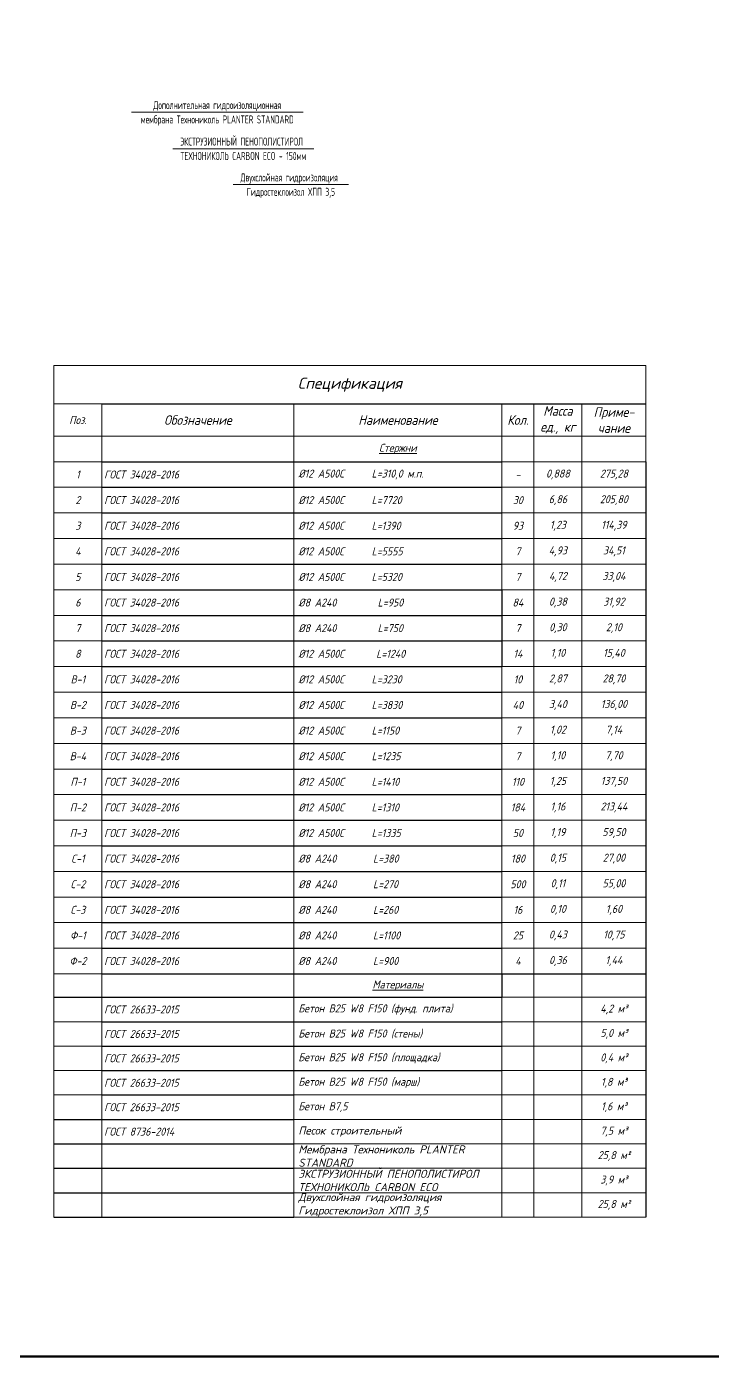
# Model space of a CAD drawing. Header units: millimetres. Extents: x 504091 to 2165846, y 135022 to 442887.
# Drawn here: x 1360337 to 1381768, y 199678 to 241223 of the extents above; entities that cross this region are included whole.
import ezdxf
from ezdxf.enums import TextEntityAlignment as Align

# ---------------------------------------------------------------- set-up
doc = ezdxf.new("R2010")
doc.units = ezdxf.units.MM
doc.layers.get('Defpoints').update_dxf_attribs({"color": 255})
for name, color, linetype, lineweight in [('+АР_Выноски', 4, 'Continuous', 9), ('Размеры (линейные)', 154, 'Continuous', 9), ('Размеры КР', 164, 'Continuous', 9)]:
    doc.layers.add(name, color=color, linetype=linetype, lineweight=lineweight)
doc.styles.add('GOST 2.304', font='CS_Gost2304.shx', dxfattribs={"width": 0.6, "oblique": 15})
doc.styles.add('GOST 2.304_new', font='isocpeur.ttf', dxfattribs={"width": 0.9, "oblique": 15})

# ---------------------------------------------------------------- blocks, each defined once
blk = doc.blocks.new('*T3184')
at = {"layer": 'Defpoints', "color": 8, "linetype": 'ByBlock', "lineweight": 0, "transparency": 16777216}
for p, q in [((0, 0), (18500, 0)), ((0, 0), (0, -1200)), ((18500, 0), (18500, -1200))]:
    blk.add_line(p, q, dxfattribs=at)
at = {"layer": 'Размеры (линейные)', "color": 0, "linetype": 'ByBlock', "transparency": 16777216}
for p, q in [((0, -1200), (1500, -1200)), ((0, -1200), (0, -26604)), ((1500, -1200), (1500, -26604)), ((7500, -1200), (7500, -26604)), ((14000, -1200), (14000, -7004)), ((15000, -1200), (15000, -26604)), ((16500, -1200), (16500, -26604)), ((18500, -1200), (18500, -3004)), ((0, -2204), (18500, -2204)), ((0, -3004), (1500, -3004)), ((14000, -3004), (18500, -3004)), ((0, -3804), (1500, -3804)), ((14000, -3804), (18500, -3804)), ((0, -4604), (1500, -4604)), ((14000, -4604), (18500, -4604)), ((0, -5404), (1500, -5404)), ((14000, -5404), (18500, -5404)), ((0, -6204), (1500, -6204)), ((14000, -6204), (18500, -6204)), ((0, -7004), (1500, -7004)), ((14000, -7004), (18500, -7004)), ((0, -7804), (1500, -7804)), ((14000, -7804), (18500, -7804)), ((0, -8604), (1500, -8604)), ((14000, -8604), (18500, -8604)), ((0, -9404), (1500, -9404)), ((14000, -9404), (18500, -9404)), ((14000, -9404), (14000, -19004)), ((0, -10204), (1500, -10204)), ((14000, -10204), (18500, -10204)), ((0, -11004), (1500, -11004)), ((14000, -11004), (18500, -11004)), ((0, -11804), (1500, -11804)), ((14000, -11804), (18500, -11804)), ((0, -12604), (1500, -12604)), ((14000, -12604), (18500, -12604)), ((0, -13404), (1500, -13404)), ((14000, -13404), (18500, -13404)), ((0, -14204), (1500, -14204)), ((14000, -14204), (18500, -14204)), ((0, -15004), (1500, -15004)), ((14000, -15004), (18500, -15004)), ((0, -15804), (1500, -15804)), ((14000, -15804), (18500, -15804)), ((0, -16604), (1500, -16604)), ((14000, -16604), (18500, -16604)), ((0, -17404), (1500, -17404)), ((14000, -17404), (18500, -17404)), ((0, -18204), (1500, -18204)), ((14000, -18204), (18500, -18204)), ((0, -19004), (1500, -19004)), ((14000, -19736), (18500, -19736)), ((14000, -19736), (14000, -26604)), ((0, -20499), (1500, -20499)), ((14000, -20499), (18500, -20499)), ((0, -21262), (1500, -21262)), ((14000, -21262), (18500, -21262)), ((0, -22025), (1500, -22025)), ((14000, -22025), (18500, -22025)), ((0, -22788), (1500, -22788)), ((7500, -22788), (18500, -22788)), ((7500, -23551), (18500, -23551)), ((7500, -24315), (18500, -24315)), ((7500, -25078), (18500, -25078)), ((7500, -25841), (18500, -25841)), ((7500, -26604), (18500, -26604))]:
    blk.add_line(p, q, dxfattribs=at)
at = {"layer": 'Размеры (линейные)', "color": 0, "linetype": 'ByBlock', "lineweight": -2, "transparency": 16777216}
for p, q in [((1500, -1200), (18500, -1200)), ((1500, -3004), (14000, -3004)), ((18500, -3004), (18500, -26604)), ((1500, -3804), (14000, -3804)), ((1500, -4604), (14000, -4604)), ((1500, -5404), (14000, -5404)), ((1500, -6204), (14000, -6204)), ((1500, -7004), (14000, -7004)), ((14000, -7004), (14000, -9404)), ((1500, -7804), (14000, -7804)), ((1500, -8604), (14000, -8604)), ((1500, -9404), (14000, -9404)), ((1500, -10204), (14000, -10204)), ((1500, -11004), (14000, -11004)), ((1500, -11804), (14000, -11804)), ((1500, -12604), (14000, -12604)), ((1500, -13404), (14000, -13404)), ((1500, -14204), (14000, -14204)), ((1500, -15004), (14000, -15004)), ((1500, -15804), (14000, -15804)), ((1500, -16604), (14000, -16604)), ((1500, -17404), (14000, -17404)), ((1500, -18204), (14000, -18204)), ((1500, -19004), (18500, -19004)), ((14000, -19004), (14000, -19736)), ((0, -19736), (14000, -19736)), ((1500, -20499), (14000, -20499)), ((1500, -21262), (14000, -21262)), ((1500, -22025), (14000, -22025)), ((1500, -22788), (7500, -22788)), ((0, -23551), (7500, -23551)), ((0, -24315), (7500, -24315)), ((0, -25078), (7500, -25078)), ((0, -25841), (7500, -25841)), ((0, -26604), (7500, -26604))]:
    blk.add_line(p, q, dxfattribs=at)
at = {"layer": 'Размеры (линейные)', "color": 0, "transparency": 16777216, "style": 'GOST 2.304_new'}
for s, insert, char_height, width, attachment_point in [('{\\W1;Спецификация }', (9250, -600), 350, 18220, 5), ('Поз.', (750, -1702), 250, 1220, 5), ('Обозначение', (4500, -1702), 300, 5720, 5), ('Наименование', (10750, -1702), 300, 6220, 5), ('Кол.', (14500, -1702), 300, 720, 5), ('Масса\\Pед., кг', (15750, -1702), 300, 1220, 5), ('Приме-\\Pчание', (17500, -1702), 300, 1720, 5), ('{\\LСтержни}', (10750, -2604), 250, 6220, 5), ('1', (750, -3404), 250, 1360, 5), ('ГОСТ 34028-2016', (1570, -3404), 250, 5860, 4), ('%%C12 А500С      L=310,0 м.п.', (7640, -3404), 250, 6220, 4), ('0,888', (15750, -3404), 250, 1360, 5), ('275,28', (17500, -3404), 250, 1860, 5), ('-', (14500, -3404), 250, 860, 5), ('2', (750, -4204), 250, 1360, 5), ('ГОСТ 34028-2016', (1570, -4204), 250, 5860, 4), ('%%C12 А500С      L=7720', (7640, -4204), 250, 6220, 4), ('30', (14500, -4204), 250, 860, 5), ('6,86', (15750, -4204), 250, 1360, 5), ('205,80', (17500, -4204), 250, 1860, 5), ('3', (750, -5004), 250, 1360, 5), ('ГОСТ 34028-2016', (1570, -5004), 250, 5860, 4), ('%%C12 А500С      L=1390', (7640, -5004), 250, 6220, 4), ('93', (14500, -5004), 250, 860, 5), ('1,23', (15750, -5004), 250, 1360, 5), ('114,39', (17500, -5004), 250, 1860, 5), ('4', (750, -5804), 250, 1360, 5), ('ГОСТ 34028-2016', (1570, -5804), 250, 5860, 4), ('%%C12 А500С      L=5555', (7640, -5804), 250, 6220, 4), ('7', (14500, -5804), 250, 860, 5), ('4,93', (15750, -5804), 250, 1360, 5), ('34,51', (17500, -5804), 250, 1860, 5), ('5', (750, -6604), 250, 1360, 5), ('ГОСТ 34028-2016', (1570, -6604), 250, 5860, 4), ('%%C12 А500С      L=5320', (7640, -6604), 250, 6220, 4), ('7', (14500, -6604), 250, 860, 5), ('4,72', (15750, -6604), 250, 1360, 5), ('33,04', (17500, -6604), 250, 1860, 5), ('6', (750, -7404), 250, 1360, 5), ('ГОСТ 34028-2016', (1570, -7404), 250, 5860, 4), ('%%C8 А240         L=950', (7640, -7404), 250, 6220, 4), ('84', (14500, -7404), 250, 860, 5), ('0,38', (15750, -7404), 250, 1360, 5), ('31,92', (17500, -7404), 250, 1860, 5), ('7', (750, -8204), 250, 1360, 5), ('ГОСТ 34028-2016', (1570, -8204), 250, 5860, 4), ('%%C8 А240         L=750', (7640, -8204), 250, 6220, 4), ('7', (14500, -8204), 250, 860, 5), ('0,30', (15750, -8204), 250, 1360, 5), ('2,10', (17500, -8204), 250, 1860, 5), ('8', (750, -9004), 250, 1360, 5), ('ГОСТ 34028-2016', (1570, -9004), 250, 5860, 4), ('%%C12 А500С       L=1240', (7640, -9004), 250, 6220, 4), ('14', (14500, -9004), 250, 860, 5), ('1,10', (15750, -9004), 250, 1360, 5), ('15,40', (17500, -9004), 250, 1860, 5), ('В-1', (750, -9804), 250, 1360, 5), ('ГОСТ 34028-2016', (1570, -9804), 250, 5860, 4), ('%%C12 А500С      L=3230', (7640, -9804), 250, 6220, 4), ('10', (14500, -9804), 250, 860, 5), ('2,87', (15750, -9804), 250, 1360, 5), ('28,70', (17500, -9804), 250, 1860, 5), ('В-2', (750, -10604), 250, 1360, 5), ('ГОСТ 34028-2016', (1570, -10604), 250, 5860, 4), ('%%C12 А500С      L=3830', (7640, -10604), 250, 6220, 4), ('40', (14500, -10604), 250, 860, 5), ('3,40', (15750, -10604), 250, 1360, 5), ('136,00', (17500, -10604), 250, 1860, 5), ('В-3', (750, -11404), 250, 1360, 5), ('ГОСТ 34028-2016', (1570, -11404), 250, 5860, 4), ('%%C12 А500С      L=1150', (7640, -11404), 250, 6220, 4), ('7', (14500, -11404), 250, 860, 5), ('1,02', (15750, -11404), 250, 1360, 5), ('7,14', (17500, -11404), 250, 1860, 5), ('В-4', (750, -12204), 250, 1360, 5), ('ГОСТ 34028-2016', (1570, -12204), 250, 5860, 4), ('%%C12 А500С      L=1235', (7640, -12204), 250, 6220, 4), ('7', (14500, -12204), 250, 860, 5), ('1,10', (15750, -12204), 250, 1360, 5), ('7,70', (17500, -12204), 250, 1860, 5), ('П-1', (750, -13004), 250, 1360, 5), ('ГОСТ 34028-2016', (1570, -13004), 250, 5860, 4), ('%%C12 А500С      L=1410', (7640, -13004), 250, 6220, 4), ('110', (14500, -13004), 250, 860, 5), ('1,25', (15750, -13004), 250, 1360, 5), ('137,50', (17500, -13004), 250, 1860, 5), ('П-2', (750, -13804), 250, 1360, 5), ('ГОСТ 34028-2016', (1570, -13804), 250, 5860, 4), ('%%C12 А500С      L=1310', (7640, -13804), 250, 6220, 4), ('184', (14500, -13804), 250, 860, 5), ('1,16', (15750, -13804), 250, 1360, 5), ('213,44', (17500, -13804), 250, 1860, 5), ('П-3', (750, -14604), 250, 1360, 5), ('ГОСТ 34028-2016', (1570, -14604), 250, 5860, 4), ('%%C12 А500С      L=1335', (7640, -14604), 250, 6220, 4), ('50', (14500, -14604), 250, 860, 5), ('1,19', (15750, -14604), 250, 1360, 5), ('59,50', (17500, -14604), 250, 1860, 5), ('С-1', (750, -15404), 250, 1360, 5), ('ГОСТ 34028-2016', (1570, -15404), 250, 5860, 4), ('%%C8 А240        L=380', (7640, -15404), 250, 6220, 4), ('180', (14500, -15404), 250, 860, 5), ('0,15', (15750, -15404), 250, 1360, 5), ('27,00', (17500, -15404), 250, 1860, 5), ('С-2', (750, -16204), 250, 1360, 5), ('ГОСТ 34028-2016', (1570, -16204), 250, 5860, 4), ('%%C8 А240        L=270', (7640, -16204), 250, 6220, 4), ('500', (14500, -16204), 250, 860, 5), ('0,11', (15750, -16204), 250, 1360, 5), ('55,00', (17500, -16204), 250, 1860, 5), ('С-3', (750, -17004), 250, 1360, 5), ('ГОСТ 34028-2016', (1570, -17004), 250, 5860, 4), ('%%C8 А240        L=260', (7640, -17004), 250, 6220, 4), ('16', (14500, -17004), 250, 860, 5), ('0,10', (15750, -17004), 250, 1360, 5), ('1,60', (17500, -17004), 250, 1860, 5), ('Ф-1', (750, -17804), 250, 1360, 5), ('ГОСТ 34028-2016', (1570, -17804), 250, 5860, 4), ('%%C8 А240        L=1100', (7640, -17804), 250, 6220, 4), ('25', (14500, -17804), 250, 860, 5), ('0,43', (15750, -17804), 250, 1360, 5), ('10,75', (17500, -17804), 250, 1860, 5), ('Ф-2', (750, -18604), 250, 1360, 5), ('ГОСТ 34028-2016', (1570, -18604), 250, 5860, 4), ('%%C8 А240        L=900', (7640, -18604), 250, 6220, 4), ('4', (14500, -18604), 250, 860, 5), ('0,36', (15750, -18604), 250, 1360, 5), ('1,44', (17500, -18604), 250, 1860, 5), ('{\\LМатериалы}', (10750, -19370), 250, 6220, 5), ('Бетон В25 W8 F150 (фунд. плита)', (7640, -20117), 250, 6220, 4), ('ГОСТ 26633-2015', (1570, -20117), 250, 5860, 4), ('4,2 м³', (17500, -20117), 250, 1860, 5), ('ГОСТ 26633-2015', (1570, -20880), 250, 5860, 4), ('Бетон В25 W8 F150 (стены)', (7640, -20880), 250, 6220, 4), ('5,0 м³', (17500, -20880), 250, 1860, 5), ('ГОСТ 26633-2015', (1570, -21643), 250, 5860, 4), ('Бетон В25 W8 F150 (площадка)', (7640, -21643), 250, 6220, 4), ('0,4 м³', (17500, -21643), 250, 1860, 5), ('ГОСТ 26633-2015', (1570, -22407), 250, 5860, 4), ('Бетон В25 W8 F150 (марш)', (7640, -22407), 250, 6220, 4), ('1,8 м³', (17500, -22407), 250, 1860, 5), ('ГОСТ 26633-2015', (1570, -23170), 250, 5860, 4), ('Бетон В7,5', (7640, -23170), 250, 6220, 4), ('1,6 м³', (17500, -23170), 250, 1860, 5), ('ГОСТ 8736-2014', (1570, -23933), 250, 5860, 4), ('{\\W1;Песок строительный}', (7640, -23933), 250, 6220, 4), ('7,5 м³', (17500, -23933), 250, 1860, 5), ('\\A1;{\\W1;\\C256;Мембрана Технониколь PLANTER STANDARD}', (7640, -24696), 250, 6220, 4), ('25,8 м²', (17500, -24696), 250, 1860, 5), ('\\A1;{\\W1;\\C256;ЭКСТРУЗИОННЫЙ ПЕНОПОЛИСТИРОЛ ТЕХНОНИКОЛЬ CARBON ECO}', (7640, -25459), 250, 6220, 4), ('3,9 м³', (17500, -25459), 250, 1860, 5), ('\\A1;{\\W1;\\C256;Двухслойная гидроизоляция Гидростеклоизол ХПП 3,5}', (7640, -26222), 250, 6220, 4), ('25,8 м²', (17500, -26222), 250, 1860, 5)]:
    blk.add_mtext(s, dxfattribs=dict(at, insert=insert, char_height=char_height, width=width, attachment_point=attachment_point))

msp = doc.modelspace()

# ---------------------------------------------------------------- linework, layer by layer
at = {"layer": '+АР_Выноски', "color": 251, "ltscale": 100, "true_color": 0x636466}
for p, q in [((1368974.3926, 238546.9449), (1363616.8926, 238546.9449)), ((1369313.1485, 237405.3225), (1364909.3985, 237405.3225)), ((1370398.7869, 236284.9456), (1366795.6619, 236284.9456))]:
    msp.add_line(p, q, dxfattribs=at)
at = {"layer": 'Размеры КР', "color": 1, "lineweight": 60}
msp.add_lwpolyline([(1331263.6589, 282473.5457), (1383846.3793, 282473.5457), (1383846.3793, 199677.5861), (1331263.6589, 199677.5861)], close=True, dxfattribs=at)

# ---------------------------------------------------------------- block references
msp.add_blockref('*T3184', (1361189.2616, 230632.826))

# ---------------------------------------------------------------- texts
at = {"layer": '+АР_Выноски', "color": 7, "ltscale": 100, "style": 'GOST 2.304', "width": 0.7}
for s, p in [('Дополнительная гидроизоляционная', (1366295.6426, 238646.9449)), ('ЭКСТРУЗИОННЫЙ ПЕНОПОЛИСТИРОЛ ', (1367111.2735, 237505.3225)), ('Двухслойная гидроизоляция ', (1368597.2244, 236384.9456))]:
    msp.add_text(s, height=250, dxfattribs=at).set_placement(p, align=Align.CENTER)
for s, p in [('мембрана Технониколь PLANTER STANDARD', (1366295.6426, 238446.9449)), ('ТЕХНОНИКОЛЬ CARBON ECO - 150мм', (1367111.2735, 237305.3225)), ('Гидростеклоизол ХПП 3,5', (1368597.2244, 236184.9456))]:
    msp.add_text(s, height=250, dxfattribs=at).set_placement(p, align=Align.TOP_CENTER)

doc.saveas('drawing.dxf')
